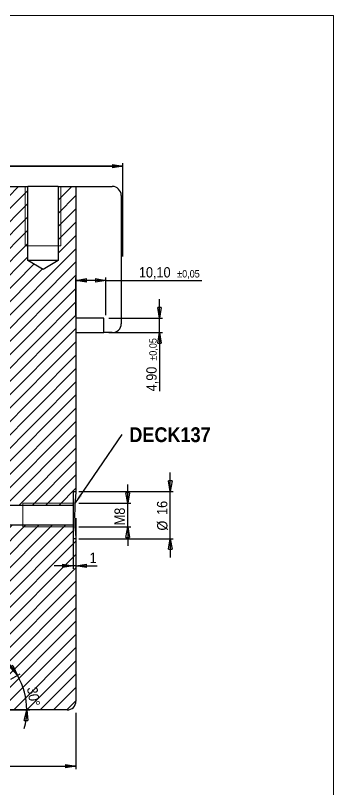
# Model space of a CAD drawing. Header units: millimetres. Extents: x 10 to 831, y 10 to 589.
# Drawn here: x 723.6 to 831, y 327.9 to 589.3 of the extents above; entities that cross this region are included whole.
import ezdxf

# ---------------------------------------------------------------- set-up
doc = ezdxf.new("R2010")
doc.units = ezdxf.units.MM
doc.linetypes.add('SLD-Solido', pattern=[0])
doc.layers.add('D', color=3, linetype='SLD-Solido', lineweight=25)
doc.layers.add('Q', color=2, linetype='SLD-Solido')
doc.layers.add('S', color=4, linetype='SLD-Solido')
doc.styles.add('SLDTEXTSTYLE0', font='GOTHICB.TTF', dxfattribs={"width": 0.913})
doc.styles.add('SLDTEXTSTYLE1', font='GOTHIC.TTF', dxfattribs={"width": 0.913})
doc.styles.get("Standard").update_dxf_attribs({"font": 'GOTHIC.TTF'})
doc.dimstyles.new('SLDDIMSTYLE0', dxfattribs={"dimtxt": 3.5, "dimasz": 3.556, "dimexe": 0, "dimexo": 0.0625, "dimgap": 0.875, "dimtad": 1, "dimrnd": 1e-09, "dimzin": 12, "dimdsep": 46, "dimtxsty": 'SLDTEXTSTYLE1', "dimblk1": 'CLOSED', "dimblk2": 'CLOSED', "dimsah": 1, "dimcen": 0.09, "dimadec": 0, "dimazin": 3, "dimtfac": 1, "dimtofl": 0, "dimtmove": 0, "dimatfit": 3, "dimldrblk": 'CLOSED', "dimfxl": 0, "dimfrac": 2, "dimtolj": 1, "dimtzin": 12, "dimarcsym": 0})
doc.dimstyles.new('SLDDIMSTYLE1', dxfattribs={"dimtxt": 3.5, "dimasz": 3.556, "dimexe": 0, "dimexo": 0.0625, "dimgap": 0.875, "dimtad": 1, "dimdec": 4, "dimzin": 12, "dimdsep": 46, "dimtxsty": 'SLDTEXTSTYLE1', "dimblk1": 'CLOSED', "dimblk2": 'CLOSED', "dimsah": 1, "dimcen": 0.09, "dimazin": 3, "dimtfac": 1, "dimtofl": 0, "dimtmove": 0, "dimatfit": 3, "dimldrblk": 'CLOSED', "dimfxl": 0, "dimfrac": 2, "dimtolj": 1, "dimtzin": 12, "dimarcsym": 0})
doc.dimstyles.new('SLDDIMSTYLE13', dxfattribs={"dimtxt": 0.18, "dimasz": 3.556, "dimexe": 0, "dimexo": 0.0625, "dimgap": 0, "dimtad": 0, "dimtih": 1, "dimtoh": 1, "dimdec": 0, "dimrnd": 1e-09, "dimzin": 0, "dimdsep": 46, "dimtxsty": 'Standard', "dimsah": 1, "dimcen": 0.09, "dimadec": 0, "dimazin": 0, "dimtfac": 3.556, "dimtdec": 0, "dimtofl": 0, "dimtmove": 0, "dimatfit": 3, "dimfxl": 0, "dimfrac": 2, "dimtolj": 1, "dimtzin": 0, "dimarcsym": 0})
doc.dimstyles.new('SLDDIMSTYLE7', dxfattribs={"dimtxt": 3.5, "dimasz": 3.556, "dimexe": 0, "dimexo": 0.0625, "dimgap": 0.875, "dimtad": 1, "dimrnd": 1e-09, "dimzin": 12, "dimdsep": 46, "dimtxsty": 'SLDTEXTSTYLE1', "dimblk1": 'CLOSED', "dimblk2": 'CLOSED', "dimsah": 1, "dimcen": 0.09, "dimadec": 0, "dimazin": 3, "dimtol": 1, "dimtp": 0.05, "dimtm": 0.05, "dimtfac": 1, "dimtmove": 0, "dimatfit": 0, "dimldrblk": 'CLOSED', "dimfxl": 0, "dimfrac": 2, "dimtolj": 1, "dimarcsym": 0})
doc.dimstyles.new('SLDDIMSTYLE8', dxfattribs={"dimtxt": 3.5, "dimasz": 3.556, "dimexe": 0, "dimexo": 0.0625, "dimgap": 0.875, "dimtad": 1, "dimrnd": 1e-09, "dimzin": 12, "dimdsep": 46, "dimtxsty": 'SLDTEXTSTYLE1', "dimblk1": 'CLOSED', "dimblk2": 'CLOSED', "dimsah": 1, "dimcen": 0.09, "dimadec": 0, "dimazin": 3, "dimtol": 1, "dimtp": 0.05, "dimtm": 0.05, "dimtfac": 1, "dimtofl": 0, "dimtmove": 0, "dimatfit": 3, "dimldrblk": 'CLOSED', "dimfxl": 0, "dimfrac": 2, "dimtolj": 1, "dimarcsym": 0})
doc.dimstyles.new('SLDDIMSTYLE9', dxfattribs={"dimtxt": 3.5, "dimasz": 3.556, "dimexe": 0, "dimexo": 0.0625, "dimgap": 0.875, "dimtad": 1, "dimrnd": 1e-09, "dimzin": 12, "dimdsep": 46, "dimtxsty": 'SLDTEXTSTYLE1', "dimblk1": 'CLOSED', "dimblk2": 'CLOSED', "dimsah": 1, "dimcen": 0.09, "dimadec": 0, "dimazin": 3, "dimtfac": 1, "dimtmove": 0, "dimatfit": 0, "dimldrblk": 'CLOSED', "dimfxl": 0, "dimfrac": 2, "dimtolj": 1, "dimtzin": 12, "dimarcsym": 0})

# ---------------------------------------------------------------- blocks, each defined once
blk = doc.blocks.new('_CLOSED')
at = {"color": 0, "linetype": 'ByBlock', "lineweight": -2}
for p, q in [((-1, 0.166667), (0, 0)), ((-1, 0.166667), (-1, -0.166667)), ((0, 0), (-1, -0.166667)), ((0, 0), (-1, 0))]:
    blk.add_line(p, q, dxfattribs=at)
blk = doc.blocks.new('_D_14')
at = {"layer": 'Q'}
for p, q in [((772.23, 487.07), (772.23, 493.42)), ((755.1, 487.07), (773.23, 487.07)), ((772.23, 482.17), (772.23, 487.07)), ((755.1, 482.17), (773.23, 482.17)), ((772.23, 482.17), (772.23, 462.36))]:
    blk.add_line(p, q, dxfattribs=at)
at = {"layer": 'Q', "xscale": 3.556, "yscale": 3.556}
for p, rotation in [((772.23, 487.07, 29.09), 270.0000000000004), ((772.23, 482.17, 29.09), 90.0000000000004)]:
    blk.add_blockref('_CLOSED', p, dxfattribs=dict(at, rotation=rotation))
at = {"layer": 'Q', "attachment_point": 1, "rotation": 90, "style": 'SLDTEXTSTYLE1'}
for s, insert, char_height in [('±0,05', (768.76, 472.7), 2.5), ('4,90', (767.76, 462.36), 3.5)]:
    blk.add_mtext(s, dxfattribs=dict(at, insert=insert, char_height=char_height))
blk = doc.blocks.new('_D_15')
at = {"layer": 'Q'}
for p, q in [((744, 488.07), (744, 500.82)), ((754.1, 499.82), (744, 499.82)), ((754.1, 488.07), (754.1, 500.82)), ((754.1, 499.82), (786.49, 499.82))]:
    blk.add_line(p, q, dxfattribs=at)
at = {"layer": 'Q', "xscale": 3.556, "yscale": 3.556, "rotation": 180.0000000000005}
blk.add_blockref('_CLOSED', (744, 499.82, 29.09), dxfattribs=at)
at = {"layer": 'Q', "xscale": 3.556, "yscale": 3.556}
blk.add_blockref('_CLOSED', (754.1, 499.82, 29.09), dxfattribs=at)
at = {"layer": 'Q', "attachment_point": 1, "style": 'SLDTEXTSTYLE1'}
for s, insert, char_height in [('10,10', (765.26, 504.29), 3.5), ('±0,05', (778.19, 503.29), 2.5)]:
    blk.add_mtext(s, dxfattribs=dict(at, insert=insert, char_height=char_height))
blk = doc.blocks.new('_D_16')
at = {"layer": 'Q'}
for p, q in [((591.87, 507.85), (591.87, 539.37)), ((591.87, 538.37), (759.87, 538.37)), ((759.87, 538.37), (669.35, 538.37)), ((759.87, 507.85), (759.87, 539.37))]:
    blk.add_line(p, q, dxfattribs=at)
at = {"layer": 'Q', "xscale": 3.556, "yscale": 3.556, "rotation": 180.0000000000002}
blk.add_blockref('_CLOSED', (591.87, 538.37, 28.89), dxfattribs=at)
at = {"layer": 'Q', "xscale": 3.556, "yscale": 3.556}
blk.add_blockref('_CLOSED', (759.87, 538.37, 28.89), dxfattribs=at)
at = {"layer": 'Q', "char_height": 3.5, "attachment_point": 1, "style": 'SLDTEXTSTYLE1'}
for s, insert in [('%%c', (669.35, 542.85)), ('168', (674.63, 542.9))]:
    blk.add_mtext(s, dxfattribs=dict(at, insert=insert))
blk = doc.blocks.new('_D_17')
at = {"layer": 'Q'}
for p, q in [((604.24, 487.07), (574.87, 487.07)), ((575.87, 487.07), (575.87, 372.22)), ((589.16, 372.22), (576.87, 372.22))]:
    blk.add_line(p, q, dxfattribs=at)
at = {"layer": 'Q', "xscale": 3.556, "yscale": 3.556}
for p, rotation in [((575.87, 487.07, 29.09), 90.0000000000004), ((575.87, 372.22, 29.09), 270.0000000000004)]:
    blk.add_blockref('_CLOSED', p, dxfattribs=dict(at, rotation=rotation))
at = {"layer": 'Q', "char_height": 3.5, "attachment_point": 1, "rotation": 90, "style": 'SLDTEXTSTYLE1'}
for s, insert in [('0.05 CTRL', (571.35, 433.46)), ('%%p', (571.4, 430.12)), ('114,85', (571.35, 414.61))]:
    blk.add_mtext(s, dxfattribs=dict(at, insert=insert))
blk = doc.blocks.new('_D_18')
at = {"layer": 'Q'}
for p, q in [((674.87, 531.52), (558.68, 531.52)), ((559.68, 487.07), (559.68, 531.52)), ((605.15, 487.07), (558.68, 487.07))]:
    blk.add_line(p, q, dxfattribs=at)
at = {"layer": 'Q', "xscale": 3.556, "yscale": 3.556}
for p, rotation in [((559.68, 531.52, 29.09), 90.00000000000057), ((559.68, 487.07, 29.09), 270.0000000000006)]:
    blk.add_blockref('_CLOSED', p, dxfattribs=dict(at, rotation=rotation))
at = {"layer": 'Q', "insert": (555.21, 508.16), "char_height": 3.5, "attachment_point": 1, "rotation": 90, "style": 'SLDTEXTSTYLE1'}
blk.add_mtext('44,45', dxfattribs=at)
blk = doc.blocks.new('_D_19')
at = {"layer": 'Q'}
for p, q in [((607.75, 353.77), (607.75, 334.8)), ((744, 353.77), (744, 334.8)), ((607.75, 335.8), (744, 335.8))]:
    blk.add_line(p, q, dxfattribs=at)
at = {"layer": 'Q', "xscale": 3.556, "yscale": 3.556, "rotation": 180.0000000000002}
blk.add_blockref('_CLOSED', (607.75, 335.8, 28.89), dxfattribs=at)
at = {"layer": 'Q', "xscale": 3.556, "yscale": 3.556}
blk.add_blockref('_CLOSED', (744, 335.8, 28.89), dxfattribs=at)
at = {"layer": 'Q', "attachment_point": 1, "style": 'SLDTEXTSTYLE1'}
for s, insert, char_height in [('%%c', (660.2, 340.27), 3.5), ('136,25', (665.48, 340.33), 3.5), ('±0,05', (681, 339.33), 2.5)]:
    blk.add_mtext(s, dxfattribs=dict(at, insert=insert, char_height=char_height))
blk = doc.blocks.new('_D_20')
at = {"layer": 'Q'}
for p, q in [((721.99, 365.17), (725.1, 366.96)), ((714.54, 354.77), (728.37, 354.77))]:
    blk.add_line(p, q, dxfattribs=at)
for start, end in [(30, 45.4505), (0, 30), (344.5495, 0)]:
    blk.add_arc((703.98, 354.77), 23.39, start, end, dxfattribs=at)
at = {"layer": 'Q', "xscale": 3.556, "yscale": 3.556}
for p, rotation in [((724.24, 366.46, 29.09), 304.3226979580505), ((727.37, 354.77, 29.09), 85.67730204195028)]:
    blk.add_blockref('_CLOSED', p, dxfattribs=dict(at, rotation=rotation))
at = {"layer": 'Q', "insert": (730.89, 362.8), "char_height": 3.5, "attachment_point": 1, "rotation": 279.4054, "style": 'SLDTEXTSTYLE1'}
blk.add_mtext('30°', dxfattribs=at)
blk = doc.blocks.new('_D_21')
at = {"layer": 'Q'}
for p, q in [((775.87, 428.57), (775.87, 434.92)), ((745, 428.57), (776.87, 428.57)), ((775.87, 412.57), (775.87, 428.57)), ((745, 412.57), (776.87, 412.57)), ((775.87, 412.57), (775.87, 406.22))]:
    blk.add_line(p, q, dxfattribs=at)
at = {"layer": 'Q', "xscale": 3.556, "yscale": 3.556}
for p, rotation in [((775.87, 428.57, 28.89), 270.0000000000002), ((775.87, 412.57, 28.89), 90.00000000000021)]:
    blk.add_blockref('_CLOSED', p, dxfattribs=dict(at, rotation=rotation))
at = {"layer": 'Q', "char_height": 3.5, "attachment_point": 1, "rotation": 90, "style": 'SLDTEXTSTYLE1'}
for s, insert in [('16', (771.35, 420.62)), ('%%c', (771.4, 415.35))]:
    blk.add_mtext(s, dxfattribs=dict(at, insert=insert))
blk = doc.blocks.new('_D_22')
at = {"layer": 'Q'}
for p, q in [((743, 419.57), (743, 402.43)), ((744, 419.57), (744, 402.43)), ((743, 403.43), (736.65, 403.43)), ((744, 403.43), (743, 403.43)), ((744, 403.43), (751.17, 403.43))]:
    blk.add_line(p, q, dxfattribs=at)
at = {"layer": 'Q', "xscale": 3.556, "yscale": 3.556}
blk.add_blockref('_CLOSED', (743, 403.43, 20.89), dxfattribs=at)
at = {"layer": 'Q', "xscale": 3.556, "yscale": 3.556, "rotation": 180.0000000000002}
blk.add_blockref('_CLOSED', (744, 403.43, 20.89), dxfattribs=at)
at = {"layer": 'Q', "insert": (748.58, 407.9), "char_height": 3.5, "attachment_point": 1, "style": 'SLDTEXTSTYLE1'}
blk.add_mtext('1', dxfattribs=at)
blk = doc.blocks.new('_D_27')
at = {"layer": 'Q'}
for p, q in [((761.48, 424.57), (761.48, 430.92)), ((745, 424.57), (762.48, 424.57)), ((761.48, 416.57), (761.48, 424.57)), ((745, 416.57), (762.48, 416.57)), ((761.48, 416.57), (761.48, 410.22))]:
    blk.add_line(p, q, dxfattribs=at)
at = {"layer": 'Q', "xscale": 3.556, "yscale": 3.556}
for p, rotation in [((761.48, 424.57, 28.99), 270.0000000000002), ((761.48, 416.57, 28.99), 90.00000000000026)]:
    blk.add_blockref('_CLOSED', p, dxfattribs=dict(at, rotation=rotation))
at = {"layer": 'Q', "insert": (757.01, 417.13), "char_height": 3.5, "attachment_point": 1, "rotation": 90, "style": 'SLDTEXTSTYLE1'}
blk.add_mtext('M8', dxfattribs=at)
blk = doc.blocks.new('SW_NOTE_5')
at = {"color": 0, "insert": (16.1, 2.47), "char_height": 5, "attachment_point": 2, "style": 'SLDTEXTSTYLE0'}
blk.add_mtext('DECK137', dxfattribs=at)

msp = doc.modelspace()

# ---------------------------------------------------------------- hatches: boundary and pattern name
at = {"layer": 'S'}
h = msp.add_hatch(dxfattribs=at)
h.set_pattern_fill('ANSI31', color=256, angle=3e-322, style=0)
edge = h.paths.add_edge_path(flags=0)
edge.add_line((737.9732153, 531.5209864), (737.9732153, 506.5209864))
edge.add_line((737.9732153, 506.5209864), (732.8732153, 503.4565972))
edge.add_line((732.8732153, 503.4565972), (727.7732153, 506.5209864))
edge.add_line((727.7732153, 506.5209864), (727.7732153, 531.5209864))
edge.add_line((727.7732153, 531.5209864), (713.9580429, 531.5209864))
edge.add_line((713.9580429, 531.5209864), (708.4732153, 522.0209864))
edge.add_line((708.4732153, 522.0209864), (692.8732153, 522.0209864))
edge.add_arc((666.3082153, 512.2209864), 28.315, 0, 20.249343311, ccw=False)
edge.add_arc((671.6426932, 512.2209864), 22.9805221, -11.752288416, 0, ccw=False)
edge.add_arc((870.3682033, 470.8777402), 180, 168.247711584, 179.572427493)
edge.add_line((690.3732153, 472.2209864), (689.8732153, 405.2209864))
edge.add_arc((589.8759998, 405.9672343), 100, 353.306939026, 359.572427493, ccw=False)
edge.add_line((689.194477, 394.3121888), (688.6624037, 389.7781261))
edge.add_arc((738.3216423, 383.9506033), 50, 173.306939026, 177.397437797)
edge.add_line((688.3732153, 386.2209864), (687.8732153, 375.2209864))
edge.add_line((687.8732153, 375.2209864), (687.8732153, 372.2209864))
edge.add_line((687.8732153, 372.2209864), (700.3732153, 372.2209864))
edge.add_line((700.3732153, 372.2209864), (700.3732153, 370.5409864))
edge.add_line((700.3732153, 370.5409864), (701.8732153, 370.1390626))
edge.add_line((701.8732153, 370.1390626), (701.8732153, 399.0409864))
edge.add_line((701.8732153, 399.0409864), (704.3732153, 400.5431379))
edge.add_line((704.3732153, 400.5431379), (706.8732153, 399.0409864))
edge.add_line((706.8732153, 399.0409864), (706.8732153, 369.0409864))
edge.add_line((706.8732153, 369.0409864), (721.1232153, 369.0409864))
edge.add_line((721.1232153, 369.0409864), (721.1232153, 364.6673014))
edge.add_line((721.1232153, 364.6673014), (714.0432153, 360.5796615))
edge.add_arc((714.5432153, 359.7136361), 1, 120, 180)
edge.add_line((713.5432153, 359.7136361), (713.5432153, 355.7709864))
edge.add_arc((714.5432153, 355.7709864), 1, 180, 270)
edge.add_line((714.5432153, 354.7709864), (740.9982153, 354.7709864))
edge.add_arc((740.9982153, 357.7709864), 3, 270, 360)
edge.add_line((743.9982153, 357.7709864), (743.9982153, 412.5709864))
edge.add_line((743.9982153, 412.5709864), (742.9982153, 412.5709864))
edge.add_line((742.9982153, 412.5709864), (742.9982153, 417.1709864))
edge.add_line((742.9982153, 417.1709864), (719.7482153, 417.1709864))
edge.add_line((719.7482153, 417.1709864), (717.7052892, 420.5709864))
edge.add_line((717.7052892, 420.5709864), (719.7482153, 423.9709864))
edge.add_line((719.7482153, 423.9709864), (742.9982153, 423.9709864))
edge.add_line((742.9982153, 423.9709864), (742.9982153, 428.5709864))
edge.add_line((742.9982153, 428.5709864), (743.9982153, 428.5709864))
edge.add_line((743.9982153, 428.5709864), (743.9982153, 487.0709864))
edge.add_line((743.9982153, 487.0709864), (743.9982153, 531.5209864))
edge.add_line((743.9982153, 531.5209864), (737.9732153, 531.5209864))

# ---------------------------------------------------------------- linework, layer by layer
at = {"color": 179, "linetype": 'SLD-Solido', "lineweight": 18}
for p in [(10, 589.2558775), (831, 10)]:
    msp.add_line(p, (831, 589.2558775), dxfattribs=at)
at = {"color": 7, "linetype": 'SLD-Solido', "lineweight": 18}
for p, q in [((726.8732153, 531.5209864), (726.8732153, 511.5209864)), ((738.8732153, 531.5209864), (738.8732153, 511.5209864)), ((726.8732153, 511.5209864), (738.8732153, 511.5209864)), ((742.9982153, 424.5709864), (725.9982153, 424.5709864)), ((725.9982153, 424.5709864), (725.9982153, 416.5709864)), ((742.9982153, 416.5709864), (725.9982153, 416.5709864))]:
    msp.add_line(p, q, dxfattribs=at)
at = {"layer": 'D'}
for p, q in [((713.9580429, 531.5209864), (727.7732153, 531.5209864)), ((727.7732153, 506.5209864), (727.7732153, 531.5209864)), ((737.9732153, 531.5209864), (727.7732153, 531.5209864)), ((737.9732153, 531.5209864), (743.9982153, 531.5209864)), ((737.9732153, 531.5209864), (737.9732153, 506.5209864)), ((743.9982153, 531.5209864), (743.9982153, 487.0709864)), ((743.9982153, 531.5209864), (756.2535612, 531.5209864)), ((759.2758532, 528.5209864), (759.2758532, 485.1709864)), ((732.8732153, 503.4565972), (727.7732153, 506.5209864)), ((737.9732153, 506.5209864), (727.7732153, 506.5209864)), ((737.9732153, 506.5209864), (732.8732153, 503.4565972)), ((743.9982153, 487.0709864), (743.9982153, 428.5709864)), ((753.4564005, 487.0709864), (743.9982153, 487.0709864)), ((753.4564005, 482.1709864), (753.4564005, 487.0709864)), ((743.9982153, 482.1709864), (753.4564005, 482.1709864)), ((756.2535612, 482.1709864), (753.4564005, 482.1709864)), ((742.9982153, 428.5709864), (743.9982153, 428.5709864)), ((742.9982153, 428.5709864), (742.9982153, 423.9709864)), ((719.7482153, 423.9709864), (742.9982153, 423.9709864)), ((742.9982153, 423.9709864), (742.9982153, 417.1709864)), ((742.9982153, 417.1709864), (719.7482153, 417.1709864)), ((742.9982153, 417.1709864), (742.9982153, 412.5709864)), ((743.9982153, 412.5709864), (742.9982153, 412.5709864)), ((743.9982153, 412.5709864), (743.9982153, 357.7709864)), ((740.9982153, 354.7709864), (714.5432153, 354.7709864))]:
    msp.add_line(p, q, dxfattribs=at)
for centre, radius, start, end in [((756.2632301, 528.5083523), 3.0126496, 0.240279947, 90.183887861), ((756.2666294, 485.1801958), 3.0092378, 269.751180312, 359.82465188), ((811.8267665, 420.5709864), 68.2986995, 173.2733581, 186.7266419), ((740.9982153, 357.7709864), 3, 270, 0)]:
    msp.add_arc(centre, radius, start, end, dxfattribs=at)

# ---------------------------------------------------------------- block references
msp.add_blockref('SW_NOTE_5', (759.6513904, 447.7403847))

# ---------------------------------------------------------------- dimensions: what is measured, and where the dimension line sits
at = {"layer": 'Q'}
for base, p1, p2, dimstyle, picture, middle in [((759.8732153, 538.3745492), (591.8732153, 506.8459864), (759.8732153, 506.8459864), 'SLDDIMSTYLE0', '_D_16', (675.8732153, 538.3745492)), ((743.9982153, 335.8011788), (607.7482153, 354.7709864), (743.9982153, 354.7709864), 'SLDDIMSTYLE8', '_D_19', (674.7495212, 335.8011788))]:
    dim = msp.add_linear_dim(base=base, p1=p1, p2=p2, text='%%c<>', dimstyle=dimstyle, dxfattribs=at)
    dim.commit()
    dim.dimension.update_dxf_attribs({"geometry": picture, "text_midpoint": middle, "dimtype": 160})
for base, p1, p2, angle, dimstyle, picture, middle in [((559.6830175, 531.5209864), (743.9982153, 487.0709864), (675.8732153, 531.5209864), 90, 'SLDDIMSTYLE0', '_D_18', (559.6830175, 513.9788354)), ((743.9982153, 502.5982378), (754.0982153, 487.0709864), (743.9982153, 487.0709864), 0, 'SLDDIMSTYLE8', '_D_15', (775.8732153, 502.5982378)), ((769.4480808, 487.0709864), (754.0982153, 482.1709864), (754.0982153, 487.0709864), 90, 'SLDDIMSTYLE7', '_D_14', (769.4480808, 471.67559))]:
    dim = msp.add_linear_dim(base=base, p1=p1, p2=p2, angle=angle, dimstyle=dimstyle, dxfattribs=at)
    dim.commit()
    dim.dimension.update_dxf_attribs({"geometry": picture, "text_midpoint": middle, "dimtype": 160})
for base, p1, p2, text, dimstyle, picture, middle in [((573.0676851, 372.2209864), (743.9982153, 487.0709864), (574.1232153, 372.2209864), '<> %%p0.05 CTRL', 'SLDDIMSTYLE0', '_D_17', (573.0676851, 434.5888898)), ((775.8732153, 428.5709864), (743.9982153, 412.5709864), (743.9982153, 428.5709864), '%%c<>', 'SLDDIMSTYLE9', '_D_21', (775.8732153, 420.5709864)), ((761.4764468, 424.5709864), (743.9982153, 416.5709864), (743.9982153, 424.5709864), 'M8', 'SLDDIMSTYLE9', '_D_27', (761.4764468, 420.5709864))]:
    dim = msp.add_linear_dim(base=base, p1=p1, p2=p2, angle=90, text=text, dimstyle=dimstyle, dxfattribs=at)
    dim.commit()
    dim.dimension.update_dxf_attribs({"geometry": picture, "text_midpoint": middle, "dimtype": 160})
dim = msp.add_linear_dim(base=(742.9982153, 406.2038072), p1=(743.9982153, 420.5709864), p2=(742.9982153, 420.5709864), dimstyle='SLDDIMSTYLE9', dxfattribs=at)
dim.commit()
dim.dimension.update_dxf_attribs({"geometry": '_D_22', "text_midpoint": (749.8771666, 406.2038072), "dimtype": 160})
dim = msp.add_angular_dim_2l(base=(726.5729929, 360.8241457), line1=((713.5432153, 354.7709864), (675.8732153, 354.7709864)), line2=((721.1232153, 364.6673014), (713.5432153, 360.2909864)), dimstyle='SLDDIMSTYLE1', dxfattribs=at)
dim.commit()
dim.dimension.update_dxf_attribs({"geometry": '_D_20', "text_midpoint": (727.0555034, 358.5929519), "dimtype": 162})

# ---------------------------------------------------------------- leaders
msp.add_leader([(743.6364598, 424.4234758), (759.6513904, 447.7403847)], dimstyle='SLDDIMSTYLE13')

doc.saveas('drawing.dxf')
